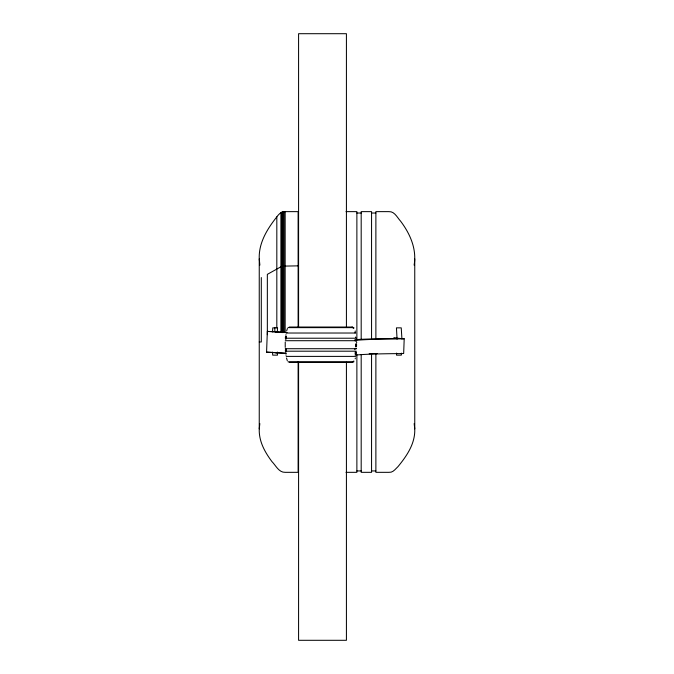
<?xml version="1.0" encoding="UTF-8"?>
<svg xmlns="http://www.w3.org/2000/svg" width="674" height="674" viewBox="0 0 674 674"><rect width="100%" height="100%" fill="white"/><g stroke="black" fill="none" stroke-linecap="round" stroke-linejoin="round"><path stroke-width="1.01" d="M286.147 338.095L286.13 336.966M286.13 349.781L286.13 351.264M355.56 353.538L355.56 352.772M355.855 345.636L355.872 344.507M356.099 345.636L355.923 344.591M285.228 342.038L285.228 347.38M355.956 348.711L355.973 348.045M286.13 338.458L286.096 337.952M286.096 350.766L286.02 352.013L285.928 351.575M355.324 352.409L355.308 353.538M355.358 352.915L355.434 351.668L355.501 352.687M355.906 345.012L355.982 343.765L356.057 345.012M356.057 345.492L355.923 345.914M394.046 337.994L404.198 338.769L403.667 353.505L401.805 353.589A1887.832 25.174 2.8 0 0 355.131 355.131M286.273 353.395A1335.051 2.704 2.9 0 0 267.873 352.241L266.575 352.157L267.342 331.406L277.654 331.886M277.326 331.97L277.553 327.859L272.759 327.859L272.515 331.894M396.615 353.083L396.506 355.147L401.3 355.147L401.418 353.117M285.953 337.244L286.02 336.225L286.105 337.708M286.088 338.18L286.02 339.199L285.928 338.761M285.953 350.059L286.02 349.039L286.105 350.522M355.501 353.623L355.434 354.086L355.367 353.623M356.049 345.72L355.982 346.739L355.914 345.72M298.119 361.795L298.119 472.331L285.161 472.331C278.859 472.6 275.742 465.372 271.934 461.589C264.756 451.968 258.808 441.301 259.246 428.875L259.246 258.892C258.589 242.834 267.266 228.975 276.82 216.859C278.8 214.163 281.505 211.265 285.161 211.636L298.119 211.636L298.119 327.387M414.122 265.118C416.903 249.051 410.087 233.76 400.6 221.182C397.323 217.677 394.568 211.215 388.839 211.636L375.881 211.636L375.881 338.853M259.835 423.592L259.246 428.875M414.754 258.892L414.754 428.875C415.31 443.543 406.86 455.809 397.989 466.635C395.352 469.07 392.925 472.819 388.839 472.331L375.881 472.331L375.881 353.454M285.894 335.264L285.97 334.692M355.358 357.995L355.173 358.863M355.029 332.956L355.265 330.976M286.618 330.976L287.427 328.482M353.816 360.935L353.555 361.424M352.055 362.376L353.412 361.618M404.198 338.769L402.336 338.862A1887.832 25.174 2.8 0 0 355.653 340.395L354.692 340.513M346.006 211.636L356.875 211.636L356.875 339.898M356.875 213.026L361.188 213.026M371.559 213.026L375.881 213.026M298.119 265.859L282.103 266.137L267.342 274.36L267.342 334.7M289.205 327.042L352.679 327.042M287.975 327.631L353.909 327.631M286.231 333.023L355.653 333.023M286.239 338.222L356.344 338.222M285.271 340.707L356.622 340.707M259.246 341.979L261.301 341.979L261.301 277.545M285.271 348.711L356.622 348.711M286.239 351.196L356.344 351.196M286.231 356.394L355.653 356.394M287.975 361.795L353.909 361.795M289.205 362.376L352.679 362.376M356.875 470.941L361.188 470.941M371.559 470.941L375.881 470.941M346.006 472.331L356.875 472.331L356.875 354.499M266.575 352.157L277.789 352.679M277.452 331.903L275.573 331.827L276.669 331.894A1343.13 2.721 2.9 0 1 286.652 332.509M276.677 352.654L274.807 352.578L275.893 352.645A1343.13 2.721 2.9 0 1 285.877 353.26M267.342 331.406L268.648 331.49A1335.051 2.704 2.9 0 1 287.04 332.644M393.599 338.095L398.326 338.5L396.817 338.567A1899.256 25.326 2.8 0 0 355.687 339.62M352.055 327.042L353.816 328.482M287.293 360.657L286.526 357.995M285.97 354.726L286.054 355.291M414.754 428.875L414.165 423.592M259.246 258.892L259.878 265.118M401.923 338.955L401.241 327.859L396.447 327.859L397.07 339.157M272.515 352.106L272.7 355.147L277.494 355.147L277.326 352.047M355.872 345.998L355.897 345.257M355.543 352.409L355.434 354.642L355.358 353.395M355.956 340.707L355.973 341.373M356.656 342.038L356.672 342.704M371.559 338.853L371.559 211.636L361.188 211.636L361.188 338.853M371.559 353.454L371.559 472.331L361.188 472.331L361.188 354.499M354.869 339.721L354.869 340.707M354.869 348.711L354.869 349.705M346.419 327.522L346.419 33.7L298.582 33.7L298.582 327.522M346.419 362.275L346.419 640.3L298.582 640.3L298.582 362.275M285.161 211.636L285.161 332.594M284.04 211.687L284.04 332.602M283.004 211.821L283.004 332.611M282.103 212.04L282.103 332.636M281.42 212.327L281.42 332.526M280.991 212.664L280.991 332.552M276.82 216.859L276.82 327.859M274.824 327.396L274.824 331.566M355.552 337.025A77.586 77.249 -90 0 1 355.619 337.623M369.183 353.724A1899.256 25.326 2.8 0 1 377.558 353.521M285.397 337.329C285.473 342.468 285.827 333.959 285.397 337.329M285.397 350.143C285.473 355.282 285.827 346.773 285.397 350.143M355.813 352.772C355.914 357.911 356.243 349.393 355.813 352.772M356.361 344.869C356.462 350.008 356.782 341.491 356.361 344.869"/></g></svg>
